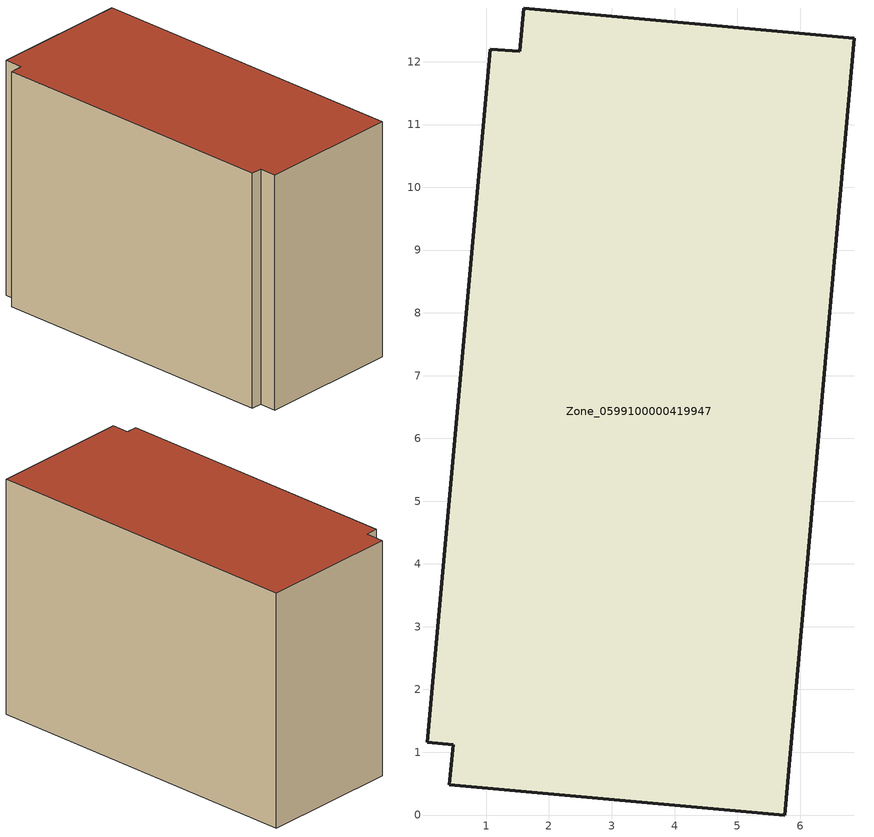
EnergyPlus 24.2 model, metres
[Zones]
Zone_0599100000419947
 floor ground (C_G): 1.06,12.2 1.53,12.17 1.6,12.86 6.87,12.38 5.76,0 0.41,0.48 0.47,1.12 0.06,1.16 z0
 wall outside (C_F): 6.87,12.38 1.6,12.86 1.53,12.17 1.06,12.2 0.06,1.16 0.47,1.12 0.41,0.48 5.76,0 6.87,12.38 z0:8.95
 roof outside (C_R): 1.53,12.17 1.06,12.2 0.06,1.16 0.47,1.12 0.41,0.48 5.76,0 6.87,12.38 1.6,12.86 z8.95
[BUILDING]
Pand.0599100000419947: North Axis=0; Terrain=City; Loads Convergence Tolerance Value=0.04; Temperature Convergence Tolerance Value=0.4; Solar Distribution=FullExterior; Maximum Number of Warmup Days=25; Minimum Number of Warmup Days=1
[Site:Location]
Rotterdam.The.Hague.AP_ZH_NLD Design_Conditions: Latitude=51.96; Longitude=4.45; Time Zone=1; Elevation=-4.5
[SITE:GROUNDTEMPERATURE:BUILDINGSURFACE]
18, 18, 18, 18, 18, 18, 18, 18, 18, 18, 18, 18
[MATERIAL] Thermal Absorptance=0.9; Solar Absorptance=0.7; Visible Absorptance=0.7
Name | Roughness | Thickness | Conductivity | Density | Specific Heat
G.TC.1992-2005 | MediumSmooth | 0.15 | 0.06 | 540 | 1210
F.TC.1992-2005 | Rough | 0.3 | 0.12 | 1920 | 840
R.TC.1992-2005 | MediumRough | 0.2 | 0.08 | 1500 | 1000
[CONSTRUCTION]
C_G: G.TC.1992-2005
C_F: F.TC.1992-2005
C_R: R.TC.1992-2005
[ZONE]
Zone_0599100000419947: Type=1; Multiplier=1; Ceiling Height=Autocalculate; Volume=Autocalculate; Floor Area=autocalculate; Part of Total Floor Area=Yes
[ZONEINFILTRATION:DESIGNFLOWRATE]
Infil_Zone_0599100000419947: Zone or ZoneList or Space or SpaceList=Zone_0599100000419947; Schedule=AlwaysOn; Design Flow Rate Calculation Method=Flow/Area; Flow Rate per Floor Area=0.0015; Constant Term Coefficient=1; Temperature Term Coefficient=0; Velocity Term Coefficient=0; Velocity Squared Term Coefficient=0
[HVACTEMPLATE:ZONE:IDEALLOADSAIRSYSTEM]
Zone_0599100000419947: Maximum Heating Supply Air Temperature=50; Minimum Cooling Supply Air Temperature=13; Maximum Heating Supply Air Humidity Ratio=0.0156; Minimum Cooling Supply Air Humidity Ratio=0.0077; Heating Limit=NoLimit; Cooling Limit=NoLimit; Dehumidification Control Type=ConstantSensibleHeatRatio; Cooling Sensible Heat Ratio=0.7; Dehumidification Setpoint=60; Humidification Control Type=None; Humidification Setpoint=30; Outdoor Air Method=None; Outdoor Air Flow Rate per Person=0.00944; Outdoor Air Flow Rate per Zone Floor Area=0; Outdoor Air Flow Rate per Zone=0; Demand Controlled Ventilation Type=None; Outdoor Air Economizer Type=NoEconomizer; Heat Recovery Type=None; Sensible Heat Recovery Effectiveness=0.7; Latent Heat Recovery Effectiveness=0.65
[ZONECONTROL:THERMOSTAT]
ThermostatControl_Zone_0599100000419947: Zone or ZoneList=Zone_0599100000419947; Control Type Schedule=DualSetpointControlType; Control 1=Thermostat_Zone_0599100000419947; Temperature Difference Between Cutout And Setpoint=0
[THERMOSTATSETPOINT:DUALSETPOINT]
Thermostat_Zone_0599100000419947: Heating Setpoint Temperature Schedule=HeatingSetpoint_Zone_0599100000419947; Cooling Setpoint Temperature Schedule=CoolingSetpoint_Zone_0599100000419947
[SCHEDULE:COMPACT]
HeatingSetpoint_Zone_0599100000419947: Through: 12/31, For: AllDays, Until: 24:00, 21
CoolingSetpoint_Zone_0599100000419947: Through: 12/31, For: AllDays, Until: 24:00, 24
DualSetpointControlType: Through: 12/31, For: AllDays, Until: 24:00, 4
AlwaysOn: Through: 12/31, For: AllDays, Until: 24:00, 1
